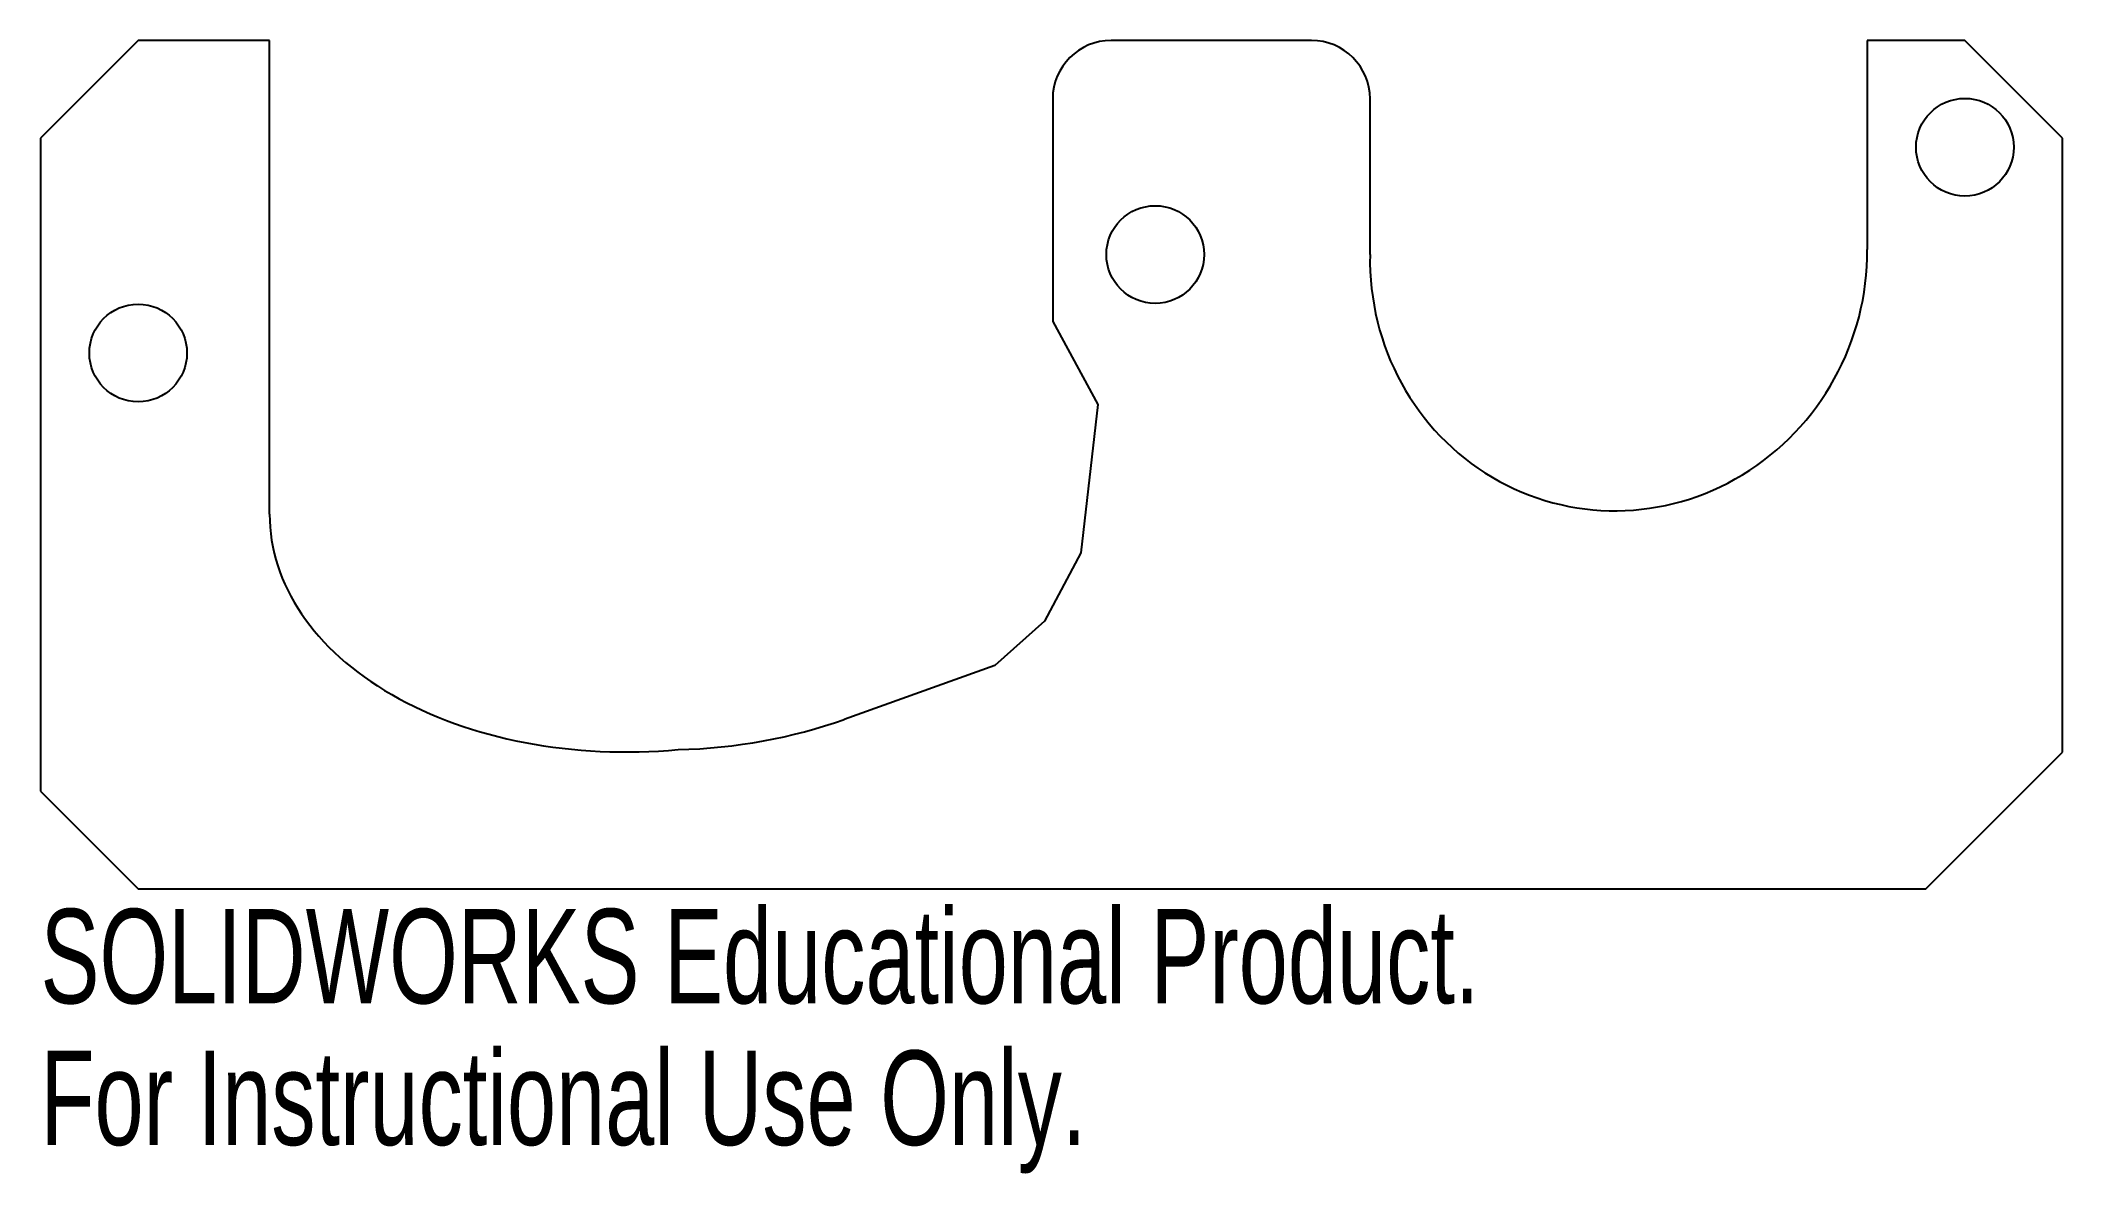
# Model space of a CAD drawing. Header units: millimetres. Extents: x -434 to -330, y 163 to 221.
import ezdxf

# ---------------------------------------------------------------- set-up
doc = ezdxf.new("R2010")
doc.units = ezdxf.units.MM
doc.styles.add('SLDTEXTSTYLE0', font='TXT', dxfattribs={"width": 0.7})

msp = doc.modelspace()

# ---------------------------------------------------------------- linework, layer by layer
at = {"color": 7, "linetype": 'Continuous', "lineweight": 25}
for p, q in [((-428.9, 221.26), (-433.9, 216.26)), ((-422.18, 221.26), (-428.9, 221.26)), ((-422.18, 197.01), (-422.18, 221.26)), ((-368.82, 221.26), (-379.07, 221.26)), ((-335.36, 221.26), (-340.36, 221.26)), ((-340.36, 221.26), (-340.36, 210.55)), ((-330.36, 216.26), (-335.36, 221.26)), ((-382.07, 218.26), (-382.07, 206.88)), ((-365.82, 210.3), (-365.82, 218.26)), ((-433.9, 216.26), (-433.9, 182.83)), ((-330.36, 184.83), (-330.36, 216.26)), ((-382.07, 206.88), (-379.76, 202.63)), ((-379.76, 202.63), (-380.63, 195.04)), ((-380.63, 195.04), (-382.49, 191.54)), ((-382.49, 191.54), (-385.03, 189.26)), ((-385.03, 189.26), (-392.74, 186.51)), ((-337.36, 177.83), (-330.36, 184.83)), ((-433.9, 182.83), (-428.9, 177.83)), ((-428.9, 177.83), (-337.36, 177.83))]:
    msp.add_line(p, q, dxfattribs=at)
for centre in [(-335.36, 215.79), (-376.82, 210.3), (-428.9, 205.26)]:
    msp.add_circle(centre, 2.5, dxfattribs=at)
for centre, start, end in [((-379.07, 218.26), 90, 180), ((-368.82, 218.26), 0, 90)]:
    msp.add_arc(centre, 3, start, end, dxfattribs=at)
for centre, major_axis, ratio, start_param, end_param in [((-353.09, 210.26), (-3.48, -12.63), 0.969808, 4.970164, 8.138017), ((-403.1, 197.56), (19.06, 0.99), 0.665251, 3.107101, 4.775154), ((-401.15, 197.67), (19.06, 0.99), 0.665251, 4.672658, 5.134374)]:
    msp.add_ellipse(centre, major_axis=major_axis, ratio=ratio, start_param=start_param, end_param=end_param, dxfattribs=at)

# ---------------------------------------------------------------- texts
at = {"color": 7, "linetype": 'Continuous', "char_height": 4.8336, "attachment_point": 1, "style": 'SLDTEXTSTYLE0'}
for s, insert in [('SOLIDWORKS Educational Product.', (-433.9, 176.81)), ('For Instructional Use Only.', (-433.9, 169.56))]:
    msp.add_mtext(s, dxfattribs=dict(at, insert=insert))

doc.saveas('drawing.dxf')
